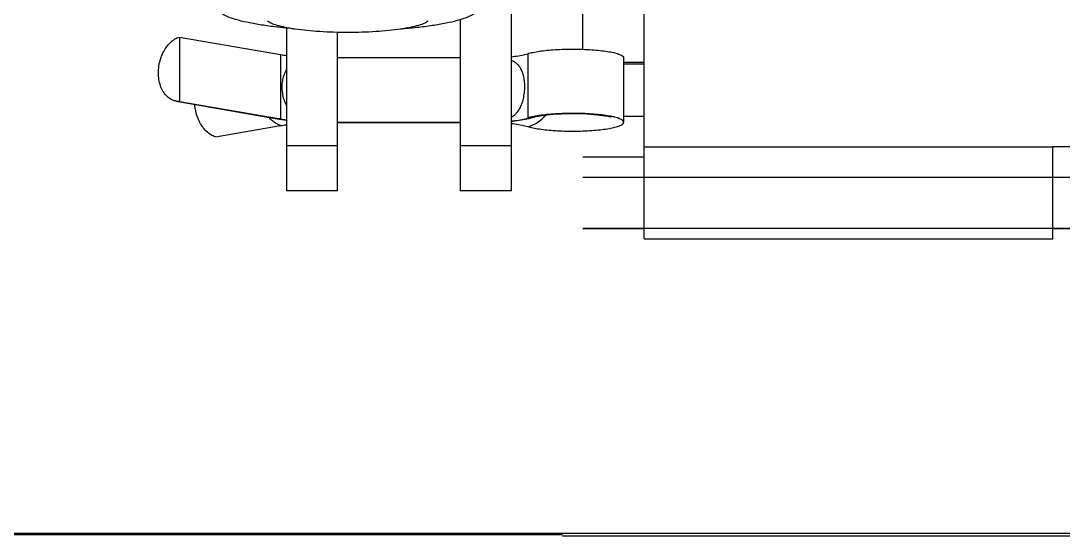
# Model space of a CAD drawing. Header units: millimetres. Extents: x 21899 to 38731, y -5425 to 3612.
# Drawn here: x 22214.6 to 22265.6, y -5410.5 to -5385.3 of the extents above; entities that cross this region are included whole.
import ezdxf

# ---------------------------------------------------------------- set-up
doc = ezdxf.new("R2010")
doc.units = ezdxf.units.MM

msp = doc.modelspace()

# ---------------------------------------------------------------- linework, layer by layer
at = {"color": 3, "linetype": 'Continuous'}
for p, q in [((22245.073, -5395.967), (22245.073, -5377.967)), ((22265.073, -5395.967), (22265.073, -5391.467)), ((22306.073, -5391.467), (22265.073, -5391.467)), ((22245.073, -5395.967), (22265.073, -5395.967))]:
    msp.add_line(p, q, dxfattribs=at)
at = {"color": 7, "linetype": 'Continuous'}
for p, q in [((22242.073, -5386.68), (22242.073, -5380.467)), ((22238.573, -5393.62), (22238.573, -5383.356)), ((22236.073, -5385.219), (22236.073, -5393.62)), ((22222.333, -5386.081), (22222.333, -5389.232)), ((22222.333, -5386.081), (22227.282, -5386.94)), ((22227.573, -5385.639), (22227.573, -5393.62)), ((22230.073, -5393.62), (22230.073, -5385.852)), ((22236.073, -5387.1), (22230.073, -5387.1)), ((22244.073, -5390.256), (22244.073, -5387.105)), ((22245.073, -5387.417), (22244.073, -5387.417)), ((22222.169, -5389.221), (22227.119, -5390.081)), ((22222.333, -5389.232), (22222.169, -5389.221)), ((22222.333, -5389.232), (22227.282, -5390.092)), ((22227.119, -5390.081), (22227.573, -5390.147)), ((22239.071, -5390.143), (22239.427, -5390.074)), ((22239.427, -5390.074), (22239.727, -5389.992)), ((22224.1, -5390.974), (22227.282, -5390.421)), ((22230.073, -5390.256), (22236.073, -5390.256)), ((22230.073, -5390.261), (22236.073, -5390.261)), ((22245.073, -5391.967), (22242.073, -5391.967)), ((22381.77, -5392.967), (22242.073, -5392.967)), ((22230.073, -5393.62), (22227.573, -5393.62)), ((22238.573, -5393.62), (22236.073, -5393.62)), ((22267.073, -5395.467), (22242.073, -5395.467)), ((22242.073, -5395.467), (22245.073, -5395.467)), ((22265.073, -5395.467), (22267.073, -5395.467)), ((21917.11, -5410.391), (25517.11, -5410.391)), ((22241.073, -5410.467), (22209.073, -5410.467)), ((22266.073, -5410.535), (22241.073, -5410.535))]:
    msp.add_line(p, q, dxfattribs=at)
at = {"color": 9, "linetype": 'Continuous'}
for p, q in [((22227.282, -5386.94), (22227.282, -5390.092)), ((22239.375, -5386.898), (22239.375, -5390.05)), ((22245.073, -5387.321), (22244.073, -5387.321)), ((22227.282, -5390.092), (22227.119, -5390.081)), ((22245.073, -5389.967), (22244.073, -5389.967)), ((22227.573, -5391.396), (22230.073, -5391.396)), ((22236.073, -5391.396), (22238.573, -5391.396)), ((22245.073, -5391.467), (22265.073, -5391.467))]:
    msp.add_line(p, q, dxfattribs=at)
at = {"color": 7, "linetype": 'Continuous'}
for points in [[(22238.573, -5390.205), (22238.651, -5390.198), (22239.071, -5390.143)], [(22239.727, -5389.992), (22239.774, -5389.979), (22239.882, -5389.955), (22240.059, -5389.924), (22240.314, -5389.89), (22240.643, -5389.86), (22241.023, -5389.838), (22241.433, -5389.828), (22241.85, -5389.83), (22242.253, -5389.844), (22242.621, -5389.869), (22242.927, -5389.902), (22243.154, -5389.934), (22243.306, -5389.963), (22243.393, -5389.984), (22243.419, -5389.992)]]:
    msp.add_lwpolyline(points, dxfattribs=at)
for points, start_tangent, end_tangent in [([(22227.804, -5385.662), (22227.002, -5385.582), (22226.261, -5385.479), (22225.617, -5385.359), (22225.083, -5385.223), (22224.672, -5385.074), (22224.392, -5384.917), (22224.332, -5384.868)], (-0.996464, 0.084021), (-0.732854, 0.680386)), ([(22233.343, -5385.662), (22234.145, -5385.582), (22234.886, -5385.479), (22235.53, -5385.359), (22236.064, -5385.223), (22236.475, -5385.074), (22236.754, -5384.917), (22236.815, -5384.868)], (0.996464, 0.084021), (0.732854, 0.680386)), ([(22227.803, -5385.666), (22227.509, -5385.611), (22227.109, -5385.512), (22226.814, -5385.402), (22226.636, -5385.287)], (-0.986332, 0.164769), (-0.699827, 0.714313)), ([(22234.511, -5385.287), (22234.333, -5385.402), (22234.038, -5385.512), (22233.638, -5385.611), (22233.344, -5385.666)], (-0.699815, -0.714324), (-0.986332, -0.164769)), ([(22222.169, -5389.221), (22222.099, -5389.206), (22221.88, -5389.11), (22221.687, -5388.949), (22221.526, -5388.731), (22221.406, -5388.464), (22221.332, -5388.161), (22221.307, -5387.834), (22221.332, -5387.5), (22221.406, -5387.171), (22221.526, -5386.862), (22221.687, -5386.588), (22221.88, -5386.36), (22222.099, -5386.189), (22222.333, -5386.081)], (-0.985263, 0.171047), (0.954895, 0.296944)), ([(22233.344, -5385.666), (22233.145, -5385.697), (22232.574, -5385.766), (22231.942, -5385.817), (22231.268, -5385.849), (22230.573, -5385.859), (22229.879, -5385.849), (22229.205, -5385.817), (22228.573, -5385.766), (22228.002, -5385.697), (22227.803, -5385.666)], (-0.986332, -0.164769), (-0.986332, 0.164769)), ([(22227.282, -5386.94), (22227.566, -5386.984)], (0.985256, -0.171088), (0.990743, -0.135748)), ([(22227.566, -5386.984), (22227.573, -5386.985)], (0.990743, -0.135748), (0.990852, -0.134954)), ([(22238.574, -5387.046), (22238.585, -5387.045)], (0.994254, 0.107048), (0.994097, 0.108497)), ([(22238.585, -5387.045), (22238.743, -5387.026), (22239.098, -5386.968), (22239.375, -5386.898)], (0.994097, 0.108497), (0.952169, 0.305573)), ([(22239.375, -5386.898), (22239.627, -5386.833), (22239.944, -5386.776), (22240.315, -5386.73), (22240.728, -5386.697), (22241.169, -5386.677), (22241.623, -5386.671), (22242.076, -5386.68), (22242.512, -5386.703), (22242.917, -5386.739), (22243.277, -5386.787), (22243.581, -5386.846), (22243.818, -5386.914), (22243.98, -5386.988), (22244.063, -5387.066), (22244.07, -5387.105)], (0.952169, 0.305573), (0, -1)), ([(22238.575, -5390.017), (22238.633, -5389.978), (22238.755, -5389.877), (22238.873, -5389.748), (22238.985, -5389.579), (22239.086, -5389.361), (22239.164, -5389.101), (22239.213, -5388.813), (22239.23, -5388.515), (22239.213, -5388.225), (22239.165, -5387.96), (22239.087, -5387.734), (22238.986, -5387.553), (22238.874, -5387.42), (22238.756, -5387.323), (22238.634, -5387.253), (22238.574, -5387.226)], (0.847791, 0.53033), (-0.925393, 0.379009)), ([(22227.57, -5387.674), (22227.548, -5387.71), (22227.434, -5387.958), (22227.368, -5388.234), (22227.346, -5388.527), (22227.368, -5388.828), (22227.435, -5389.126), (22227.549, -5389.406), (22227.57, -5389.447)], (-0.543235, -0.839581), (0.481839, -0.87626)), ([(22224.1, -5390.974), (22223.867, -5390.866), (22223.648, -5390.694), (22223.454, -5390.466), (22223.294, -5390.192), (22223.174, -5389.884), (22223.1, -5389.555), (22223.081, -5389.381)], (-0.954895, 0.296944), (-0.071796, 0.997419)), ([(22227.282, -5390.092), (22227.573, -5390.136)], (0.985256, -0.171088), (0.990852, -0.134954)), ([(22238.574, -5390.197), (22238.743, -5390.177), (22239.098, -5390.119), (22239.375, -5390.05)], (0.994254, 0.107048), (0.952169, 0.305573)), ([(22239.722, -5389.965), (22239.627, -5389.984), (22239.375, -5390.05)], (-0.982147, -0.188116), (-0.952169, -0.305573)), ([(22243.424, -5389.965), (22243.277, -5389.939), (22242.917, -5389.89), (22242.512, -5389.854), (22242.076, -5389.831), (22241.623, -5389.822), (22241.169, -5389.828), (22240.728, -5389.848), (22240.315, -5389.881), (22239.944, -5389.927), (22239.722, -5389.965)], (-0.982137, 0.188167), (-0.982147, -0.188116)), ([(22244.07, -5390.256), (22244.063, -5390.217), (22243.98, -5390.139), (22243.818, -5390.065), (22243.581, -5389.998), (22243.424, -5389.965)], (0, 1), (-0.982137, 0.188167)), ([(22227.282, -5390.421), (22227.57, -5390.377)], (0.985256, 0.171088), (0.990803, 0.135313)), ([(22227.57, -5390.377), (22227.573, -5390.376)], (0.990803, 0.135313), (0.990852, 0.134954)), ([(22238.574, -5390.316), (22238.582, -5390.316)], (0.994254, -0.107048), (0.994136, -0.108134)), ([(22238.582, -5390.316), (22238.743, -5390.336), (22239.098, -5390.393), (22239.375, -5390.463)], (0.994136, -0.108134), (0.952169, -0.305573)), ([(22239.375, -5390.463), (22239.627, -5390.529), (22239.944, -5390.586), (22240.315, -5390.632), (22240.728, -5390.665), (22241.169, -5390.685), (22241.623, -5390.69), (22242.076, -5390.682), (22242.512, -5390.659), (22242.917, -5390.623), (22243.277, -5390.574), (22243.581, -5390.515), (22243.818, -5390.448), (22243.98, -5390.374), (22244.063, -5390.296), (22244.07, -5390.256)], (0.952169, -0.305573), (0, 1))]:
    msp.add_spline(points, degree=3, dxfattribs=dict(at, start_tangent=start_tangent, end_tangent=end_tangent))
at = {"color": 9, "linetype": 'Continuous'}
for points, start_tangent, end_tangent in [([(22227.282, -5390.421), (22227.077, -5390.331), (22226.883, -5390.19), (22226.709, -5390.01)], (-0.954895, 0.296944), (-0.632495, 0.774565)), ([(22239.375, -5390.463), (22239.665, -5390.369), (22239.937, -5390.209), (22240.178, -5389.992), (22240.254, -5389.903)], (0.97975, 0.200225), (0.622946, 0.782265)), ([(22239.375, -5390.05), (22239.665, -5390.01), (22239.727, -5389.992)], (0.999865, 0.016443), (0.952125, 0.305708))]:
    msp.add_spline(points, degree=3, dxfattribs=dict(at, start_tangent=start_tangent, end_tangent=end_tangent))

doc.saveas('drawing.dxf')
